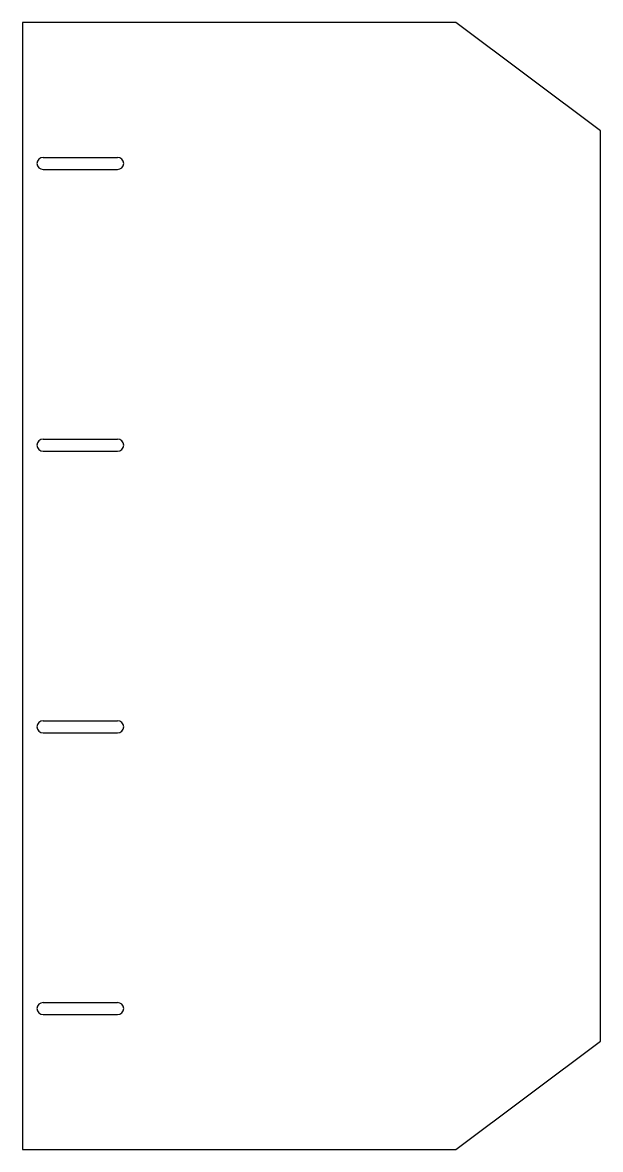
# Model space of a CAD drawing. Header units: millimetres. Extents: x -150 to 50, y 0 to 390.
import ezdxf

# ---------------------------------------------------------------- set-up
doc = ezdxf.new("R2010")
doc.units = ezdxf.units.MM

msp = doc.modelspace()

# ---------------------------------------------------------------- linework, layer by layer
at = {"color": 7, "linetype": 'Continuous', "lineweight": 25}
for p, q in [((0, 390), (-150, 390)), ((-150, 390), (-150, 0)), ((50, 352.5), (0, 390)), ((50, 37.5), (50, 352.5)), ((-142.9, 343.35), (-117.1, 343.35)), ((-142.9, 339.15), (-117.1, 339.15)), ((-142.9, 245.85), (-117.1, 245.85)), ((-142.9, 241.65), (-117.1, 241.65)), ((-142.9, 148.35), (-117.1, 148.35)), ((-142.9, 144.15), (-117.1, 144.15)), ((-142.9, 50.85), (-117.1, 50.85)), ((-142.9, 46.65), (-117.1, 46.65)), ((0, 0), (50, 37.5)), ((-150, 0), (0, 0))]:
    msp.add_line(p, q, dxfattribs=at)
for centre, start, end in [((-142.9, 341.25), 90, 270), ((-117.1, 341.25), 270, 90), ((-142.9, 243.75), 90, 270), ((-117.1, 243.75), 270, 90), ((-142.9, 146.25), 90, 270), ((-117.1, 146.25), 270, 90), ((-142.9, 48.75), 90, 270), ((-117.1, 48.75), 270, 90)]:
    msp.add_arc(centre, 2.1, start, end, dxfattribs=at)

doc.saveas('drawing.dxf')
